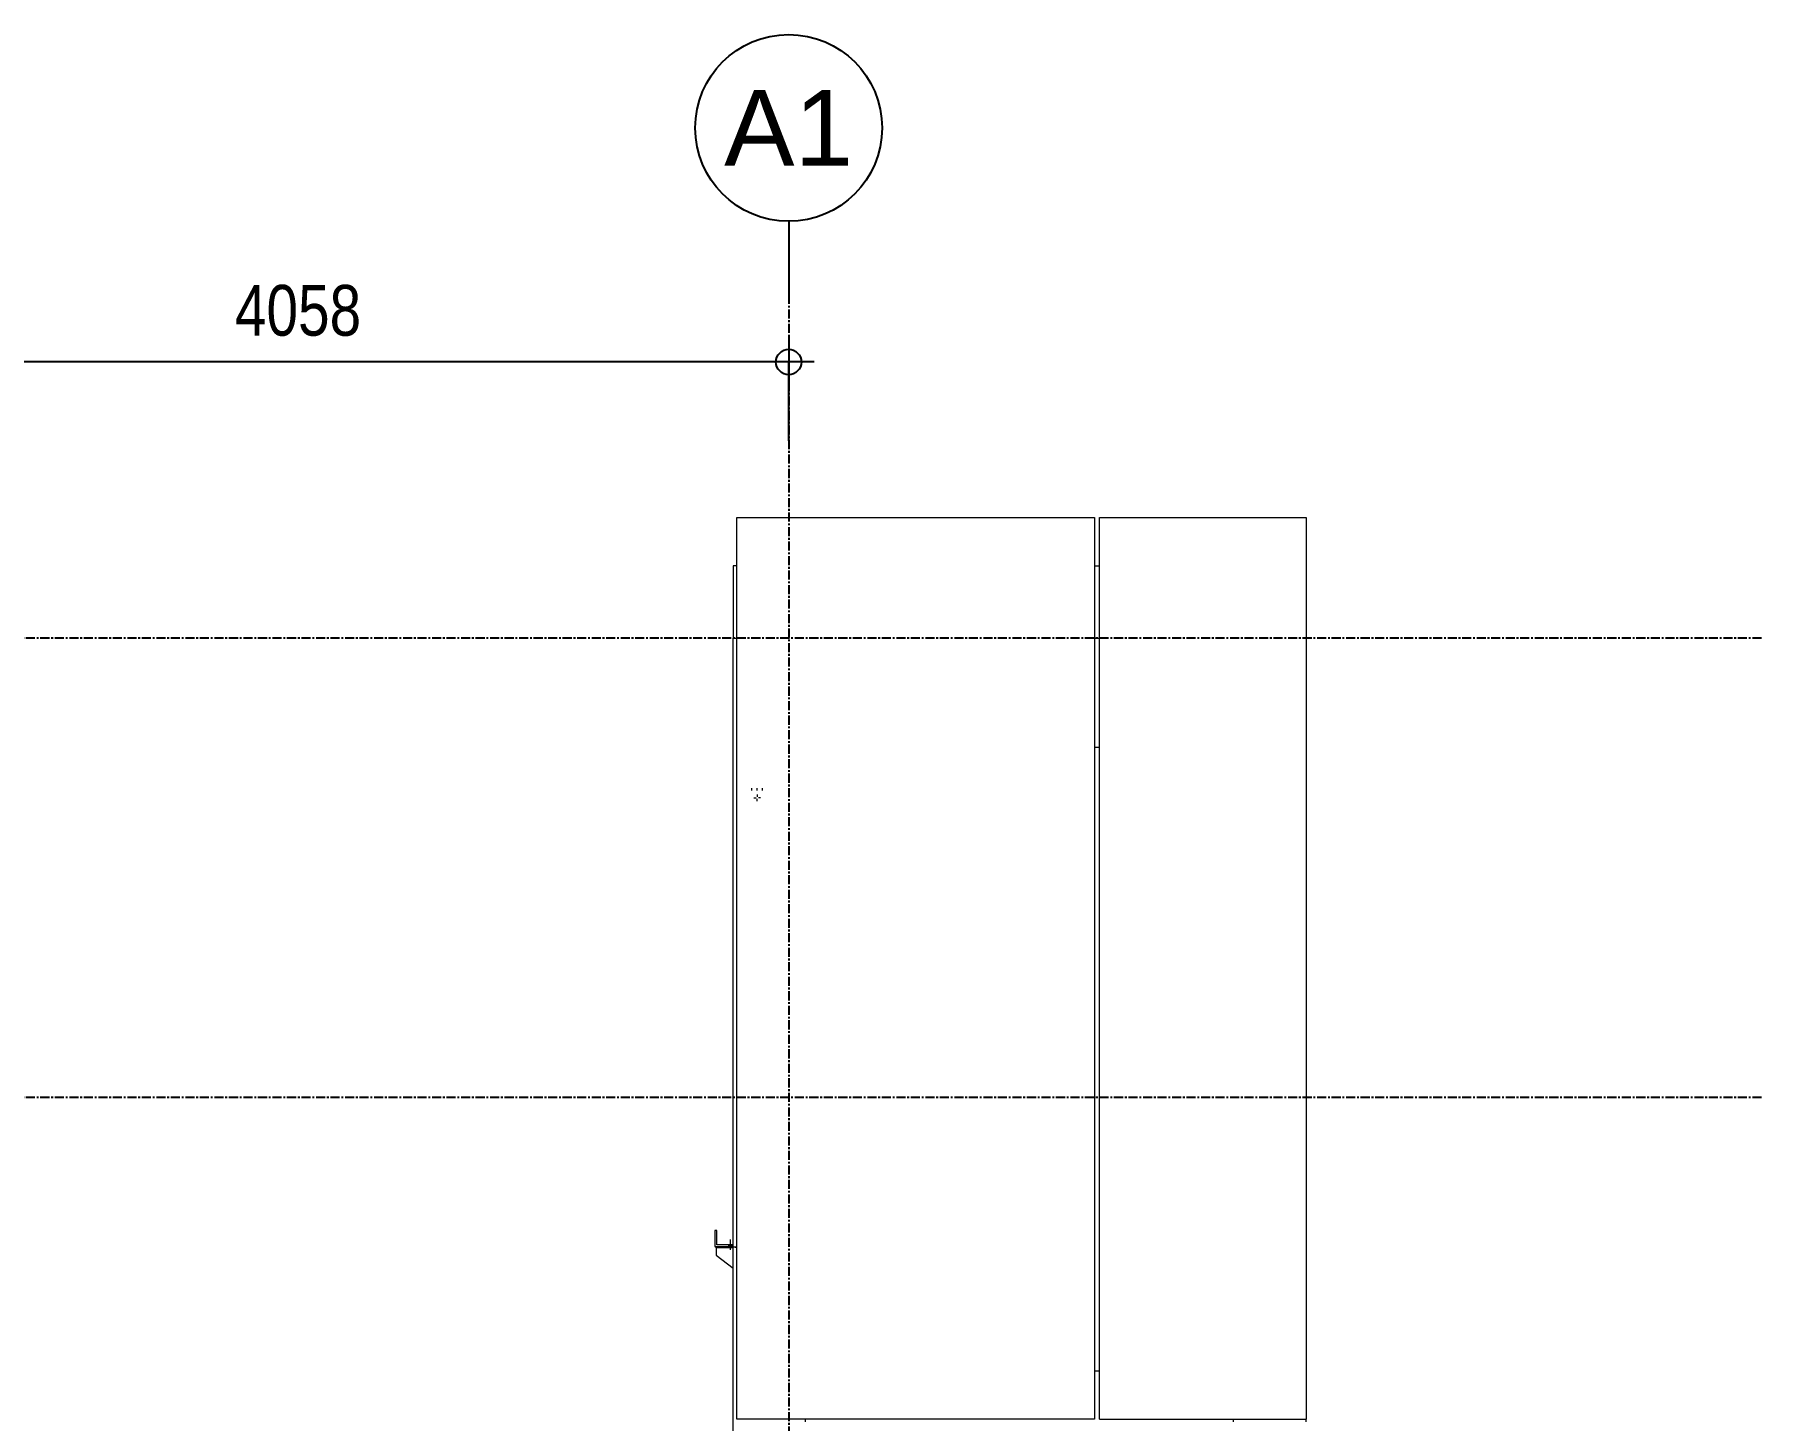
# Model space of a CAD drawing. Header units: millimetres. Extents: x -187664 to 435448, y -313239 to 299894.
# Drawn here: x 80486 to 87627, y -111090 to -105358 of the extents above; entities that cross this region are included whole.
import ezdxf
from ezdxf.enums import TextEntityAlignment as Align

# ---------------------------------------------------------------- set-up
doc = ezdxf.new("R2010")
doc.units = ezdxf.units.MM
for name, pattern in [('CENTER', [2, 1.25, -0.25, 0.25, -0.25]), ('XKITLINE00', [0]), ('XKITLINE02', [4, 2, -2])]:
    doc.linetypes.add(name, pattern=pattern)
doc.layers.add('Bolt', color=7, linetype='Continuous', lineweight=0)
doc.layers.add('Part', color=7, linetype='Continuous', lineweight=0)
doc.layers.add('S-DIM', color=7, linetype='Continuous')
doc.layers.add('Stan-Dim', color=7, linetype='Continuous')
doc.styles.add('RomanS', font='arial.ttf', dxfattribs={"width": 0.8})
doc.dimstyles.new('Dim-Cen', dxfattribs={"dimtxt": 3, "dimasz": 1, "dimexe": 0, "dimexo": 2.5, "dimgap": 1.5, "dimtad": 1, "dimdec": 0, "dimzin": 1, "dimdsep": 46, "dimtxsty": 'RomanS', "dimblk": 'CEN1', "dimcen": 0.09, "dimclrd": 7, "dimclre": 7, "dimclrt": 7, "dimadec": 0, "dimazin": 0, "dimtfac": 1, "dimtdec": 0, "dimtofl": 0, "dimtmove": 2, "dimatfit": 3, "dimfxl": 1, "dimtfill": 1, "dimtfillclr": 256, "dimtolj": 1, "dimtzin": 0, "dimarcsym": 0})

# ---------------------------------------------------------------- blocks, each defined once
blk = doc.blocks.new('*A19331873')
at = {"layer": 'Part', "color": 7, "linetype": 'XKITLINE00', "lineweight": 0}
for p, q in [((678.463561, 41.73563), (678.463561, 41.81563)), ((680.863561, 41.73563), (680.863561, 41.81563)), ((678.463561, 17.73563), (678.463561, 17.81563)), ((680.863561, 17.73563), (680.863561, 17.81563)), ((678.463561, -6.26437), (678.463561, -6.18437)), ((680.863561, -6.26437), (680.863561, -6.18437)), ((678.463561, -30.26437), (678.463561, -30.18437)), ((680.863561, -30.26437), (680.863561, -30.18437)), ((678.463561, -64.041148), (678.463561, -62.98437)), ((680.863561, -64.041148), (680.863561, -62.98437))]:
    blk.add_line(p, q, dxfattribs=at)
blk = doc.blocks.new('*A19411881')
at = {"layer": 'Part', "color": 7, "linetype": 'XKITLINE00', "lineweight": 0}
for p, q in [((661.903604, -46.74437), (661.903604, 67.65563)), ((661.903604, 67.65563), (662.023606, 67.65563)), ((664.303604, 41.73563), (664.303604, 41.81563)), ((664.303604, 17.73563), (664.303604, 17.81563)), ((664.303604, -6.26437), (664.303604, -6.18437)), ((664.303604, -30.26437), (664.303604, -30.18437)), ((662.023606, -46.74437), (661.903604, -46.74437))]:
    blk.add_line(p, q, dxfattribs=at)
blk = doc.blocks.new('*A20601991')
at = {"layer": 'Part', "color": 7, "linetype": 'XKITLINE00', "lineweight": 0}
for p, q in [((662.023606, 70.05563), (661.903604, 70.05563)), ((661.903604, 70.05563), (661.903604, 67.65563)), ((673.863606, 70.05563), (674.023606, 70.05563)), ((661.903604, 67.65563), (662.023606, 67.65563)), ((673.863606, 67.65563), (674.023606, 67.65563))]:
    blk.add_line(p, q, dxfattribs=at)
blk = doc.blocks.new('*A20611992')
at = {"layer": 'Bolt', "color": 7, "linetype": 'XKITLINE02', "lineweight": 0}
for p, q in [((662.527604, 62.61563), (662.527604, 62.69563)), ((662.527604, 62.61563), (662.527604, 62.69563)), ((662.703604, 62.61563), (662.703604, 62.69563)), ((662.703604, 62.61563), (662.703604, 62.69563)), ((662.879604, 62.61563), (662.879604, 62.69563)), ((662.879604, 62.61563), (662.879604, 62.69563))]:
    blk.add_line(p, q, dxfattribs=at)
blk = doc.blocks.new('*A20621993')
at = {"layer": 'Bolt', "color": 7, "linetype": 'XKITLINE00', "lineweight": 0}
for p, q in [((662.591578, 62.37563), (662.66617, 62.37563)), ((662.703578, 62.48763), (662.703578, 62.413038)), ((662.703578, 62.26363), (662.703578, 62.338222)), ((662.815578, 62.37563), (662.740986, 62.37563))]:
    blk.add_line(p, q, dxfattribs=at)
blk = doc.blocks.new('*A20631994')
at = {"layer": 'Part', "color": 7, "linetype": 'XKITLINE00', "lineweight": 0}
for p, q in [((673.863606, 67.65563), (674.023606, 67.65563)), ((673.863606, 64.05563), (674.023606, 64.05563))]:
    blk.add_line(p, q, dxfattribs=at)
blk = doc.blocks.new('*A20641995')
at = {"layer": 'Part', "color": 7, "linetype": 'XKITLINE00', "lineweight": 0}
for p, q in [((661.367604, 48.05563), (661.303604, 48.05563)), ((661.303604, 48.05563), (661.303604, 47.53563)), ((661.367604, 47.58363), (661.367604, 48.05563)), ((661.303604, 47.53563), (661.903604, 47.53563)), ((661.903604, 47.58363), (661.367604, 47.58363))]:
    blk.add_line(p, q, dxfattribs=at)
blk = doc.blocks.new('*A20732004')
at = {"layer": 'Part', "color": 7, "linetype": 'XKITLINE00', "lineweight": 0}
for p, q in [((661.343604, 47.48763), (661.343604, 47.24763)), ((661.343604, 47.24763), (661.903604, 46.812075))]:
    blk.add_line(p, q, dxfattribs=at)
blk = doc.blocks.new('*A20742005')
at = {"layer": 'Part', "color": 7, "linetype": 'XKITLINE00', "lineweight": 0}
for p, q in [((661.343604, 47.48763), (661.343604, 47.53563)), ((661.903604, 47.48763), (661.343604, 47.48763))]:
    blk.add_line(p, q, dxfattribs=at)
blk = doc.blocks.new('*A20752006')
at = {"layer": 'Bolt'}
for points in [[(662, 47.536), (662, 47.488), (661.648, 47.488), (661.648, 47.536)], [(662, 47.536), (662, 47.488), (661.648, 47.488), (661.648, 47.536)], [(661.88, 47.584), (661.88, 47.536), (661.768, 47.536), (661.768, 47.584)], [(661.88, 47.584), (661.88, 47.536), (661.768, 47.536), (661.768, 47.584)]]:
    blk.add_hatch(color=7, dxfattribs=at).paths.add_polyline_path(points, flags=17)
at = {"layer": 'Bolt', "color": 7, "linetype": 'XKITLINE00', "lineweight": 0}
for p, q in [((661.648, 47.488), (661.648, 47.536)), ((661.648, 47.488), (661.648, 47.536)), ((661.768, 47.536), (661.768, 47.584)), ((661.768, 47.536), (661.768, 47.584)), ((661.824, 47.424), (661.824, 47.768)), ((661.824, 47.424), (661.824, 47.768)), ((661.88, 47.536), (661.88, 47.584)), ((661.88, 47.536), (661.88, 47.584)), ((662, 47.488), (662, 47.536)), ((662, 47.488), (662, 47.536))]:
    blk.add_line(p, q, dxfattribs=at)
blk = doc.blocks.new('*A20782009')
at = {"layer": 'Part', "color": 7, "linetype": 'XKITLINE00', "lineweight": 0}
for p, q in [((662.023606, 41.81563), (662.023606, 71.65563)), ((662.023606, 71.65563), (673.863606, 71.65563)), ((673.863606, 71.65563), (673.863606, 41.81563)), ((673.863606, 41.81563), (662.023606, 41.81563))]:
    blk.add_line(p, q, dxfattribs=at)
blk = doc.blocks.new('*A20962027')
at = {"layer": 'Part', "color": 7, "linetype": 'XKITLINE00', "lineweight": 0}
for p, q in [((674.023606, 71.65563), (680.863606, 71.65563)), ((674.023606, 41.81563), (674.023606, 71.65563)), ((680.863606, 71.65563), (680.863606, 41.81563)), ((674.023606, 41.81563), (680.863606, 41.81563))]:
    blk.add_line(p, q, dxfattribs=at)
blk = doc.blocks.new('*A20972028')
at = {"layer": 'Part', "color": 7, "linetype": 'XKITLINE00', "lineweight": 0}
for p, q in [((673.863606, 43.41563), (674.023606, 43.41563)), ((673.863606, 40.21563), (674.023606, 40.21563))]:
    blk.add_line(p, q, dxfattribs=at)
blk = doc.blocks.new('CEN1')
at = {"color": 7}
for p, q in [((0, 1.5), (0, -1.5)), ((1.5, 0), (-1.5, 0))]:
    blk.add_line(p, q, dxfattribs=at)
blk.add_circle((0, 0), 0.75, dxfattribs=at)
blk = doc.blocks.new('*D4647')
at = {"layer": 'S-DIM', "color": 7, "lineweight": -2, "transparency": 16777216}
for p, q in [((79546.6, -107038.4), (79546.6, -106712.5)), ((83534.6, -106712.5), (79616.6, -106712.5)), ((83604.6, -107038.4), (83604.6, -106712.5))]:
    blk.add_line(p, q, dxfattribs=at)
at = {"layer": 'S-DIM', "color": 7, "lineweight": -2, "transparency": 16777216, "xscale": 70, "yscale": 70, "zscale": 70, "rotation": 180}
blk.add_blockref('CEN1', (79546.6, -106712.5), dxfattribs=at)
at = {"layer": 'S-DIM', "color": 7, "lineweight": -2, "transparency": 16777216, "xscale": 70, "yscale": 70, "zscale": 70}
blk.add_blockref('CEN1', (83604.6, -106712.5), dxfattribs=at)
at = {"layer": 'S-DIM', "color": 7, "transparency": 16777216, "insert": (81575.6, -106500.2), "char_height": 210, "attachment_point": 5, "style": 'RomanS', "bg_fill": 3, "box_fill_scale": 1.1, "bg_fill_color": 256, "bg_fill_true_color": 13158600, "bg_fill_transparency": 0}
blk.add_mtext('\\A1;4058', dxfattribs=at)

msp = doc.modelspace()

# ---------------------------------------------------------------- linework, layer by layer
at = {"color": 7}
msp.add_line((83604.647, -106130.67), (83604.647, -106435.008), dxfattribs=at)
at = {"color": 7, "linetype": 'CENTER', "ltscale": 30}
for p, q in [((87627.43, -107854.988), (72194.727, -107854.988)), ((87627.43, -109754.988), (72194.727, -109754.988))]:
    msp.add_line(p, q, dxfattribs=at)
at = {"color": 7}
msp.add_circle((83604.647, -105744.443), 386.227, dxfattribs=at)

# ---------------------------------------------------------------- block references
at = {"color": 7, "lineweight": 0, "xscale": 125, "yscale": 125, "zscale": 125}
for name in ['*A20782009', '*A20962027', '*A20601991', '*A19411881', '*A20631994', '*A20611992', '*A20621993', '*A20641995', '*A20742005', '*A20732004', '*A20752006', '*A20972028', '*A19331873']:
    msp.add_blockref(name, (636.699, -116311.942), dxfattribs=at)

# ---------------------------------------------------------------- texts
at = {"layer": 'Stan-Dim', "color": 7, "style": 'RomanS'}
msp.add_attdef('A1', text='', height=312.5, dxfattribs=at).set_placement((83604.647, -105744.443), align=Align.MIDDLE_CENTER)

# ---------------------------------------------------------------- next in the draw order: dimensions: what is measured, and where the dimension line sits
at = {"layer": 'S-DIM', "color": 7}
dim = msp.add_linear_dim(base=(79546.647, -106712.469), p1=(83604.647, -107213.353), p2=(79546.647, -107213.353), dimstyle='Dim-Cen', override={"dimscale": 70, "dimclrd": 7, "dimclre": 7, "dimclrt": 7}, dxfattribs=at)
dim.commit()
dim.dimension.update_dxf_attribs({"geometry": '*D4647', "text_midpoint": (81575.647, -106500.248)})

# ---------------------------------------------------------------- next in the draw order: linework, layer by layer
at = {"color": 7, "linetype": 'CENTER', "ltscale": 30}
msp.add_line((83604.647, -106435.008), (83604.647, -124873.042), dxfattribs=at)

doc.saveas('drawing.dxf')
